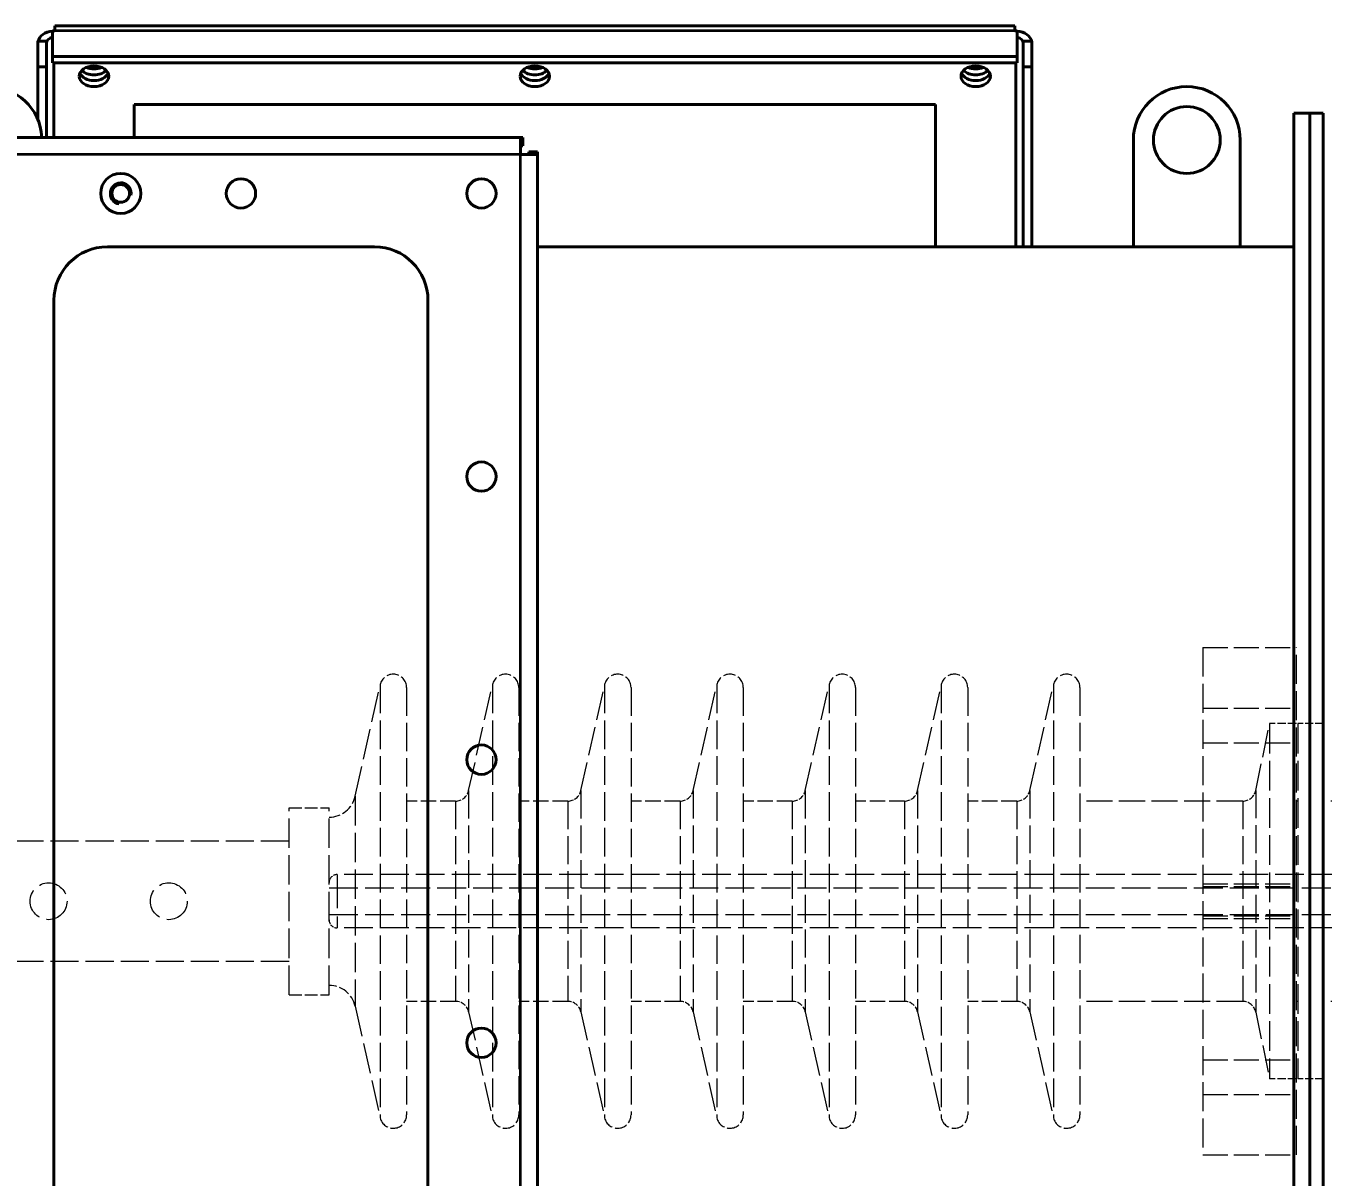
# Model space of a CAD drawing. Header units: millimetres. Extents: x 0 to 5945, y 0 to 4205.
# Drawn here: x 1824.5 to 2310, y 1297.5 to 1728.5 of the extents above; entities that cross this region are included whole.
import ezdxf

# ---------------------------------------------------------------- set-up
doc = ezdxf.new("R2010")
doc.units = ezdxf.units.MM
doc.header["$LTSCALE"] = 5
doc.linetypes.add('DASHED', pattern=[0.2067, 0.1654, -0.0413])
for name, color, linetype, lineweight in [('가려진 것(ISO)', 2, 'DASHED', 18), ('가려진 좁은 것(ISO)', 2, 'DASHED', 18), ('가시적인 것(ISO)', 3, 'Continuous', 40), ('가시적인 좁은 것(ISO)', 3, 'Continuous', 35), ('치수(ISO)', 2, 'Continuous', 25)]:
    doc.layers.add(name, color=color, linetype=linetype, lineweight=lineweight)
doc.styles.add('치수 텍스트_PSTEK_POSCO', font='isocp.shx')
doc.dimstyles.new('치수_PSTEK_POSCO', dxfattribs={"dimscale": 5, "dimtxt": 3, "dimasz": 2, "dimexe": 2, "dimexo": 2.5, "dimgap": 1, "dimtad": 1, "dimrnd": 1e-08, "dimdsep": 46, "dimtxsty": '치수 텍스트_PSTEK_POSCO', "dimcen": 0.09, "dimdle": 10, "dimclrd": 7, "dimclre": 7, "dimclrt": 2, "dimadec": 1, "dimazin": 2, "dimtfac": 1, "dimtmove": 0, "dimatfit": 3, "dimfxl": 0, "dimtolj": 1, "dimlwd": -1, "dimlwe": -1, "dimarcsym": 0})

# ---------------------------------------------------------------- blocks, each defined once
blk = doc.blocks.new('*D33')
at = {"layer": 'Defpoints', "color": 0, "transparency": 16777216}
for p in [(3413.99, 1686.81), (1759.49, 1105.81), (3413.99, 561.94)]:
    blk.add_point(p, dxfattribs=at)
at = {"layer": '치수(ISO)', "color": 7, "transparency": 16777216}
for p, q in [((3413.99, 1674.31), (3413.99, 551.94)), ((1759.49, 1093.31), (1759.49, 551.94)), ((1769.49, 561.94), (3403.99, 561.94))]:
    blk.add_line(p, q, dxfattribs=at)
for points in [[(1769.49, 563.61), (1769.49, 560.27), (1759.49, 561.94)], [(3403.99, 563.61), (3403.99, 560.27), (3413.99, 561.94)]]:
    blk.add_solid(points, dxfattribs=at)
at = {"layer": '치수(ISO)', "color": 2, "transparency": 16777216, "insert": (2560.93, 574.44), "char_height": 15, "attachment_point": 4, "style": '치수 텍스트_PSTEK_POSCO'}
blk.add_mtext('\\A1;1654.5', dxfattribs=at)

msp = doc.modelspace()

# ---------------------------------------------------------------- linework, layer by layer
at = {"layer": '가려진 것(ISO)', "ltscale": 13.126239}
for p, q in [((2264.9931, 1495.8118), (2264.9931, 1305.8118)), ((2299.9931, 1305.8118), (2299.9931, 1495.8118))]:
    msp.add_line(p, q, dxfattribs=at)
at = {"layer": '가려진 것(ISO)', "ltscale": 11.288502}
for p, q in [((2264.9931, 1495.8118), (2299.9931, 1495.8118)), ((2264.9931, 1473.1297), (2299.9931, 1473.1297)), ((2264.9931, 1460.1297), (2299.9931, 1460.1297)), ((2264.9931, 1407.3118), (2299.9931, 1407.3118)), ((2264.9931, 1406.3118), (2299.9931, 1406.3118)), ((2264.9931, 1395.3118), (2299.9931, 1395.3118)), ((2264.9931, 1394.3118), (2299.9931, 1394.3118)), ((2264.9931, 1341.4938), (2299.9931, 1341.4938)), ((2264.9931, 1328.4938), (2299.9931, 1328.4938)), ((2264.9931, 1305.8118), (2299.9931, 1305.8118))]:
    msp.add_line(p, q, dxfattribs=at)
at = {"layer": '가려진 것(ISO)', "ltscale": 13.809537}
for p, q in [((1947.7511, 1440.125), (1957.1141, 1481.9052)), ((1947.7511, 1361.4986), (1957.1141, 1319.7184))]:
    msp.add_line(p, q, dxfattribs=at)
at = {"layer": '가려진 것(ISO)', "ltscale": 12.798992}
for p, q in [((1966.9931, 1480.8118), (1966.9931, 1320.8118)), ((2008.9931, 1480.8118), (2008.9931, 1320.8118)), ((2050.9931, 1480.8118), (2050.9931, 1320.8118)), ((2092.9931, 1480.8118), (2092.9931, 1320.8118)), ((2134.9931, 1480.8118), (2134.9931, 1320.8118)), ((2176.9931, 1480.8118), (2176.9931, 1320.8118)), ((2218.9931, 1480.8118), (2218.9931, 1320.8118))]:
    msp.add_line(p, q, dxfattribs=at)
at = {"layer": '가려진 것(ISO)', "ltscale": 13.117611}
for p, q in [((1990.2202, 1442.2184), (1999.1141, 1481.9052)), ((2032.2202, 1442.2184), (2041.1141, 1481.9052)), ((2074.2202, 1442.2184), (2083.1141, 1481.9052)), ((2116.2202, 1442.2184), (2125.1141, 1481.9052)), ((2158.2202, 1442.2184), (2167.1141, 1481.9052)), ((2200.2202, 1442.2184), (2209.1141, 1481.9052)), ((1990.2202, 1359.4052), (1999.1141, 1319.7184)), ((2032.2202, 1359.4052), (2041.1141, 1319.7184)), ((2074.2202, 1359.4052), (2083.1141, 1319.7184)), ((2116.2202, 1359.4052), (2125.1141, 1319.7184)), ((2158.2202, 1359.4052), (2167.1141, 1319.7184)), ((2200.2202, 1359.4052), (2209.1141, 1319.7184))]:
    msp.add_line(p, q, dxfattribs=at)
at = {"layer": '가려진 것(ISO)', "ltscale": 12.357414}
for p, q in [((2284.818, 1442.2987), (2289.9931, 1467.3118)), ((2284.818, 1359.3248), (2289.9931, 1334.3118))]:
    msp.add_line(p, q, dxfattribs=at)
at = {"layer": '가려진 것(ISO)', "ltscale": 13.476273}
for p, q in [((2289.9931, 1467.3118), (2289.9931, 1334.3118)), ((2300.4931, 1467.3118), (2300.4931, 1334.3118))]:
    msp.add_line(p, q, dxfattribs=at)
at = {"layer": '가려진 것(ISO)', "ltscale": 3.809293}
for p, q in [((2299.9931, 1467.3118), (2289.9931, 1467.3118)), ((2299.9931, 1334.3118), (2289.9931, 1334.3118))]:
    msp.add_line(p, q, dxfattribs=at)
at = {"layer": '가려진 것(ISO)', "ltscale": 3.618824}
for p, q in [((2309.9931, 1467.3118), (2300.4931, 1467.3118)), ((2309.9931, 1334.3118), (2300.4931, 1334.3118))]:
    msp.add_line(p, q, dxfattribs=at)
at = {"layer": '가려진 것(ISO)', "ltscale": 6.98942}
for p, q in [((1985.3412, 1438.3118), (1966.9931, 1438.3118)), ((2027.3412, 1438.3118), (2008.9931, 1438.3118)), ((2069.3412, 1438.3118), (2050.9931, 1438.3118)), ((2111.3412, 1438.3118), (2092.9931, 1438.3118)), ((2153.3412, 1438.3118), (2134.9931, 1438.3118)), ((2195.3412, 1438.3118), (2176.9931, 1438.3118)), ((1985.3412, 1363.3118), (1966.9931, 1363.3118)), ((2027.3412, 1363.3118), (2008.9931, 1363.3118)), ((2069.3412, 1363.3118), (2050.9931, 1363.3118)), ((2111.3412, 1363.3118), (2092.9931, 1363.3118)), ((2153.3412, 1363.3118), (2134.9931, 1363.3118)), ((2195.3412, 1363.3118), (2176.9931, 1363.3118))]:
    msp.add_line(p, q, dxfattribs=at)
at = {"layer": '가려진 것(ISO)', "ltscale": 11.790729}
for p, q in [((2279.9217, 1438.3118), (2218.9931, 1438.3118)), ((2279.9217, 1363.3118), (2218.9931, 1363.3118))]:
    msp.add_line(p, q, dxfattribs=at)
at = {"layer": '가려진 것(ISO)', "ltscale": 0.19037}
for p, q in [((2300.4931, 1438.3118), (2299.9931, 1438.3118)), ((2300.4931, 1363.3118), (2299.9931, 1363.3118))]:
    msp.add_line(p, q, dxfattribs=at)
at = {"layer": '가려진 것(ISO)', "ltscale": 13.822656}
for p, q in [((2409.9931, 1438.3118), (2309.9931, 1438.3118)), ((2409.9931, 1363.3118), (2309.9931, 1363.3118))]:
    msp.add_line(p, q, dxfattribs=at)
at = {"layer": '가려진 것(ISO)', "ltscale": 13.298953}
for p, q in [((1922.9931, 1365.8118), (1922.9931, 1435.8118)), ((1937.9931, 1365.8118), (1937.9931, 1435.8118))]:
    msp.add_line(p, q, dxfattribs=at)
at = {"layer": '가려진 것(ISO)', "ltscale": 5.71399}
for p, q in [((1922.9931, 1435.8118), (1937.9931, 1435.8118)), ((1922.9931, 1365.8118), (1937.9931, 1365.8118))]:
    msp.add_line(p, q, dxfattribs=at)
at = {"layer": '가려진 것(ISO)', "ltscale": 12.699565}
for p, q in [((1922.9931, 1423.3118), (1817.9931, 1423.3118)), ((1922.9931, 1378.3118), (1817.9931, 1378.3118))]:
    msp.add_line(p, q, dxfattribs=at)
at = {"layer": '가려진 것(ISO)', "ltscale": 12.965651}
for p, q in [((2409.9931, 1410.8118), (1940.9931, 1410.8118)), ((2409.9931, 1390.8118), (1940.9931, 1390.8118))]:
    msp.add_line(p, q, dxfattribs=at)
at = {"layer": '가려진 것(ISO)', "ltscale": 13.048587}
for p, q in [((1937.9931, 1405.8118), (2409.9931, 1405.8118)), ((1937.9931, 1395.8118), (2409.9931, 1395.8118))]:
    msp.add_line(p, q, dxfattribs=at)
at = {"layer": '가려진 것(ISO)', "ltscale": 13.982899}
for centre in [(1832.9931, 1400.8118), (1877.9931, 1400.8118)]:
    msp.add_circle(centre, 6.9, dxfattribs=at)
at = {"layer": '가려진 것(ISO)', "ltscale": 5.563771}
for centre, start, end in [((1961.9931, 1480.8118), 0, 167.368567), ((2003.9931, 1480.8118), 0, 167.368567), ((2045.9931, 1480.8118), 0, 167.368567), ((2087.9931, 1480.8118), 0, 167.368567), ((2129.9931, 1480.8118), 0, 167.368567), ((2171.9931, 1480.8118), 0, 167.368567), ((2213.9931, 1480.8118), 0, 167.368567), ((1961.9931, 1320.8118), 192.631433, 0), ((2003.9931, 1320.8118), 192.631433, 0), ((2045.9931, 1320.8118), 192.631433, 0), ((2087.9931, 1320.8118), 192.631433, 0), ((2129.9931, 1320.8118), 192.631433, 0), ((2171.9931, 1320.8118), 192.631433, 0), ((2213.9931, 1320.8118), 192.631433, 0)]:
    msp.add_arc(centre, 5, start, end, dxfattribs=at)
at = {"layer": '가려진 것(ISO)', "ltscale": 2.571881}
for centre, start, end in [((1985.3412, 1443.3118), 270, 347.368567), ((2027.3412, 1443.3118), 270, 347.368567), ((2069.3412, 1443.3118), 270, 347.368567), ((2111.3412, 1443.3118), 270, 347.368567), ((2153.3412, 1443.3118), 270, 347.368567), ((2195.3412, 1443.3118), 270, 347.368567), ((1985.3412, 1358.3118), 12.631433, 90), ((2027.3412, 1358.3118), 12.631433, 90), ((2069.3412, 1358.3118), 12.631433, 90), ((2111.3412, 1358.3118), 12.631433, 90), ((2153.3412, 1358.3118), 12.631433, 90), ((2195.3412, 1358.3118), 12.631433, 90)]:
    msp.add_arc(centre, 5, start, end, dxfattribs=at)
at = {"layer": '가려진 것(ISO)', "ltscale": 2.603198}
for centre, start, end in [((2279.9217, 1443.3118), 270, 348.310631), ((2279.9217, 1358.3118), 11.689369, 90)]:
    msp.add_arc(centre, 5, start, end, dxfattribs=at)
at = {"layer": '가려진 것(ISO)', "ltscale": 5.143862}
for centre, start, end in [((1937.9931, 1442.3118), 270, 347.368567), ((1937.9931, 1359.3118), 12.631433, 90)]:
    msp.add_arc(centre, 10, start, end, dxfattribs=at)
at = {"layer": '가려진 것(ISO)', "ltscale": 1.795034}
for centre, start, end in [((1940.9931, 1407.8118), 90, 180), ((1940.9931, 1393.8118), 180, 270)]:
    msp.add_arc(centre, 3, start, end, dxfattribs=at)
at = {"layer": '가려진 좁은 것(ISO)', "ltscale": 12.973922}
for p, q in [((1957.1141, 1481.9052), (1957.1141, 1319.7184)), ((1999.1141, 1481.9052), (1999.1141, 1319.7184)), ((2041.1141, 1481.9052), (2041.1141, 1319.7184)), ((2083.1141, 1481.9052), (2083.1141, 1319.7184)), ((2125.1141, 1481.9052), (2125.1141, 1319.7184)), ((2167.1141, 1481.9052), (2167.1141, 1319.7184)), ((2209.1141, 1481.9052), (2209.1141, 1319.7184))]:
    msp.add_line(p, q, dxfattribs=at)
at = {"layer": '가려진 좁은 것(ISO)', "ltscale": 12.586617}
for p, q in [((1990.2202, 1442.2184), (1990.2202, 1359.4052)), ((2032.2202, 1442.2184), (2032.2202, 1359.4052)), ((2074.2202, 1442.2184), (2074.2202, 1359.4052)), ((2116.2202, 1442.2184), (2116.2202, 1359.4052)), ((2158.2202, 1442.2184), (2158.2202, 1359.4052)), ((2200.2202, 1442.2184), (2200.2202, 1359.4052))]:
    msp.add_line(p, q, dxfattribs=at)
at = {"layer": '가려진 좁은 것(ISO)', "ltscale": 12.611047}
msp.add_line((2284.818, 1442.2987), (2284.818, 1359.3248), dxfattribs=at)
at = {"layer": '가려진 좁은 것(ISO)', "ltscale": 13.278085}
msp.add_line((1947.7511, 1440.125), (1947.7511, 1361.4986), dxfattribs=at)
at = {"layer": '가려진 좁은 것(ISO)', "ltscale": 12.665669}
for p, q in [((1985.3412, 1438.3118), (1985.3412, 1363.3118)), ((2027.3412, 1438.3118), (2027.3412, 1363.3118)), ((2069.3412, 1438.3118), (2069.3412, 1363.3118)), ((2111.3412, 1438.3118), (2111.3412, 1363.3118)), ((2153.3412, 1438.3118), (2153.3412, 1363.3118)), ((2195.3412, 1438.3118), (2195.3412, 1363.3118)), ((2279.9217, 1438.3118), (2279.9217, 1363.3118))]:
    msp.add_line(p, q, dxfattribs=at)
at = {"layer": '가려진 좁은 것(ISO)', "ltscale": 15.198803}
msp.add_line((1940.9931, 1410.8118), (1940.9931, 1390.8118), dxfattribs=at)
at = {"layer": '가시적인 것(ISO)'}
for p, q in [((1835.3931, 1728.5211), (1835.3931, 1726.6466)), ((1835.3931, 1728.5211), (2194.5931, 1728.5211)), ((2194.5931, 1726.6466), (2194.5931, 1728.5211)), ((1834.4559, 1717.0299), (1834.4559, 1726.6466)), ((1834.4559, 1726.6466), (1835.3931, 1726.6466)), ((2194.5931, 1726.6466), (2195.5304, 1726.6466)), ((2195.5304, 1726.6466), (2195.5304, 1717.0299)), ((1832.1931, 1722.7838), (1828.9931, 1722.7838)), ((1828.9931, 1722.7838), (1828.9931, 1713.1672)), ((1832.1931, 1722.7838), (1832.1931, 1713.1672)), ((2197.7931, 1722.7838), (2197.7931, 1713.1672)), ((2197.7931, 1722.7838), (2200.9931, 1722.7838)), ((2200.9931, 1713.1672), (2200.9931, 1722.7838)), ((1834.4559, 1714.7672), (1834.4559, 1717.0299)), ((2195.5304, 1717.0299), (1834.4559, 1717.0299)), ((2195.5304, 1714.7672), (1834.4559, 1714.7672)), ((1834.9931, 1714.7672), (1834.9931, 1686.8118)), ((2194.9931, 1645.8118), (2194.9931, 1714.7672)), ((2195.5304, 1714.7672), (2195.5304, 1717.0299)), ((1832.1931, 1713.1672), (1828.9931, 1713.1672)), ((1828.9931, 1713.1672), (1828.9931, 1693.4111)), ((1832.1931, 1713.1672), (1832.1931, 1686.8118)), ((2197.7931, 1713.1672), (2200.9931, 1713.1672)), ((2197.7931, 1645.8118), (2197.7931, 1713.1672)), ((2200.9931, 1645.8118), (2200.9931, 1713.1672)), ((2164.9931, 1699.0694), (1864.9931, 1699.0694)), ((1864.9931, 1699.0694), (1864.9931, 1686.8118)), ((2164.9931, 1699.0694), (2164.9931, 1645.8118)), ((2298.9931, 1695.8118), (2298.9931, 1105.8118)), ((2304.9931, 1695.8118), (2298.9931, 1695.8118)), ((2304.9931, 1695.8118), (2304.9931, 1105.8118)), ((2304.9931, 1695.8118), (2304.9931, 1105.8118)), ((2309.9931, 1695.8118), (2304.9931, 1695.8118)), ((2309.9931, 1105.8118), (2309.9931, 1695.8118)), ((1800.3931, 1686.8118), (2009.5931, 1686.8118)), ((2009.5931, 1680.4118), (2009.5931, 1686.8118)), ((2010.5304, 1686.8118), (2009.5931, 1686.8118)), ((2010.5304, 1683.6118), (2010.5304, 1686.8118)), ((2238.9931, 1645.8118), (2238.9931, 1685.8118)), ((2278.9931, 1685.8118), (2278.9931, 1645.8118)), ((2009.5931, 1683.6118), (2010.5304, 1683.6118)), ((2015.9931, 1680.4118), (2009.5931, 1680.4118)), ((2012.7931, 1680.4118), (2012.7931, 1681.349)), ((2012.7931, 1681.349), (2015.9931, 1681.349)), ((2015.9931, 1680.4118), (2015.9931, 1681.349)), ((2015.9931, 1680.4118), (2015.9931, 1121.2118)), ((1854.9931, 1645.8118), (1954.9931, 1645.8118)), ((2238.9931, 1645.8118), (2015.9931, 1645.8118)), ((2278.9931, 1645.8118), (2238.9931, 1645.8118)), ((2298.9931, 1645.8118), (2278.9931, 1645.8118)), ((1834.9931, 1175.8118), (1834.9931, 1625.8118)), ((1974.9931, 1625.8118), (1974.9931, 1175.8118))]:
    msp.add_line(p, q, dxfattribs=at)
for centre, radius in [((2258.9931, 1685.8118), 12.5), ((1859.9931, 1665.8118), 7.5), ((1904.9931, 1665.8118), 5.5), ((1994.9931, 1665.8118), 5.5), ((1859.9931, 1665.8118), 3.3235), ((1994.9931, 1559.8118), 5.5), ((1994.9931, 1453.8118), 5.5), ((1994.9931, 1347.8118), 5.5)]:
    msp.add_circle(centre, radius, dxfattribs=at)
for centre, start, end in [((1810.4931, 1685.8118), 2.865984, 180), ((2258.9931, 1685.8118), 0, 180), ((1854.9931, 1625.8118), 90, 180), ((1954.9931, 1625.8118), 0, 90)]:
    msp.add_arc(centre, 20, start, end, dxfattribs=at)
for centre, major_axis, start_param, end_param in [((1835.3931, 1722.1211), (-6.4, 0), 4.85936417, 6.13621012), ((1835.3931, 1722.1211), (-3.2, 0), 5.00964034, 6.28318531), ((2194.5931, 1722.1211), (6.4, 0), 0.14697519, 1.42382114), ((2194.5931, 1722.1211), (3.2, 0), 0, 1.27354497), ((1849.9931, 1711.9388), (-5.5, 0), 0.29517689, 2.84641577), ((1849.9931, 1711.9388), (5.5, 0), 3.43676954, 5.98800842), ((1849.9931, 1714.0601), (5.5, 0), 3.74037413, 5.68440383), ((1849.9931, 1714.0601), (-5.5, 0), 0.59878148, 2.54281118), ((1849.9931, 1716.3228), (5.5, 0), 4.16626769, 5.25851027), ((2014.9931, 1711.9388), (-5.5, 0), 0.29517689, 2.84641577), ((2014.9931, 1711.9388), (5.5, 0), 3.43676954, 5.98800842), ((2014.9931, 1714.0601), (5.5, 0), 3.74037413, 5.68440383), ((2014.9931, 1714.0601), (-5.5, 0), 0.59878148, 2.54281118), ((2014.9931, 1716.3228), (5.5, 0), 4.16626769, 5.25851027), ((2179.9931, 1711.9388), (-5.5, 0), 0.29517689, 2.84641577), ((2179.9931, 1711.9388), (5.5, 0), 3.43676954, 5.98800842), ((2179.9931, 1714.0601), (5.5, 0), 3.74037413, 5.68440383), ((2179.9931, 1714.0601), (-5.5, 0), 0.59878148, 2.54281118), ((2179.9931, 1716.3228), (5.5, 0), 4.16626769, 5.25851027)]:
    msp.add_ellipse(centre, major_axis=major_axis, ratio=0.70710678, start_param=start_param, end_param=end_param, dxfattribs=at)
for centre in [(1849.9931, 1709.676), (2014.9931, 1709.676), (2179.9931, 1709.676)]:
    msp.add_ellipse(centre, major_axis=(-5.5, 0), ratio=0.70710678, dxfattribs=at)
at = {"layer": '가시적인 좁은 것(ISO)'}
for p, q in [((2194.5931, 1726.6466), (1835.3931, 1726.6466)), ((2009.5931, 1680.4118), (1800.3931, 1680.4118)), ((2009.5931, 1121.2118), (2009.5931, 1680.4118))]:
    msp.add_line(p, q, dxfattribs=at)
msp.add_arc((1859.9931, 1665.8118), 4, 350, 260, dxfattribs=at)

# ---------------------------------------------------------------- dimensions: what is measured, and where the dimension line sits
at = {"layer": '치수(ISO)', "color": 7}
dim = msp.add_linear_dim(base=(3413.9931, 561.9392), p1=(1759.4931, 1105.8118), p2=(3413.9931, 1686.8118), dimstyle='치수_PSTEK_POSCO', override={"dimdec": 2, "dimtp": 0, "dimtm": 0, "dimtdec": 2, "dimtofl": 0, "dimatfit": 1}, dxfattribs=at)
dim.commit()
dim.dimension.update_dxf_attribs({"geometry": '*D33', "text_midpoint": (2586.7431, 561.9392), "dimtype": 160})

doc.saveas('drawing.dxf')
